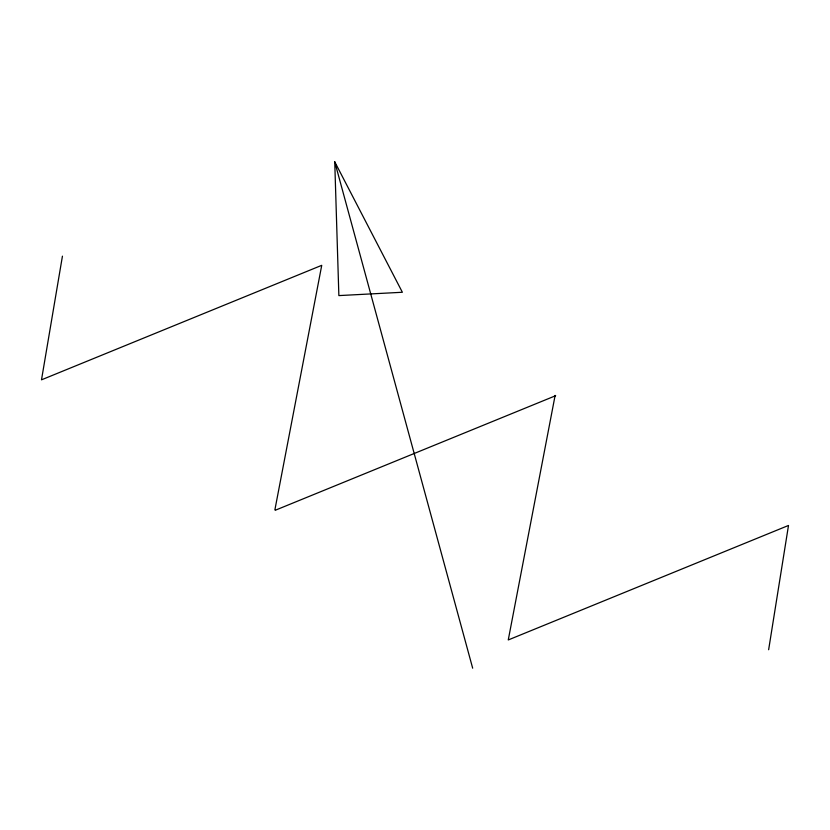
<?xml version="1.0" encoding="UTF-8"?>
<svg xmlns="http://www.w3.org/2000/svg" width="830" height="830" viewBox="0 0 830 830"><rect width="100%" height="100%" fill="white"/><g stroke="black" fill="none" stroke-linecap="round" stroke-linejoin="round"><path stroke-width="1.25" d="M768.642 649.734L788.5 525.463L508.261 639.951L555.125 395.402M62.437 256.159L41.5 379.829L321.739 265.33L274.875 509.89M275.415 510.191L555.664 395.702M334.739 161.809L402.374 292.264L338.868 295.594L334.739 161.809L472.675 668.192"/></g></svg>
